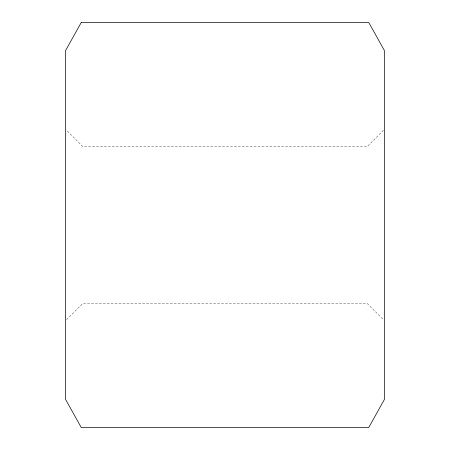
<?xml version="1.0" encoding="UTF-8"?>
<svg xmlns="http://www.w3.org/2000/svg" width="450" height="450" viewBox="0 0 450 450"><rect width="100%" height="100%" fill="white"/><g stroke="black" fill="none" stroke-linecap="round" stroke-linejoin="round"><path stroke-width="0.34" stroke-dasharray="2.25 1.69" d="M66.561 319.669L82.828 303.396L367.172 303.396L383.439 319.669M383.439 130.331L367.172 146.604L82.828 146.604L66.561 130.331"/><path stroke-width="0.67" d="M81.236 22.5L65.571 50.591L65.571 399.409L81.236 427.5L368.764 427.5L384.429 399.409L384.429 50.591L368.764 22.5L81.236 22.5"/></g></svg>
